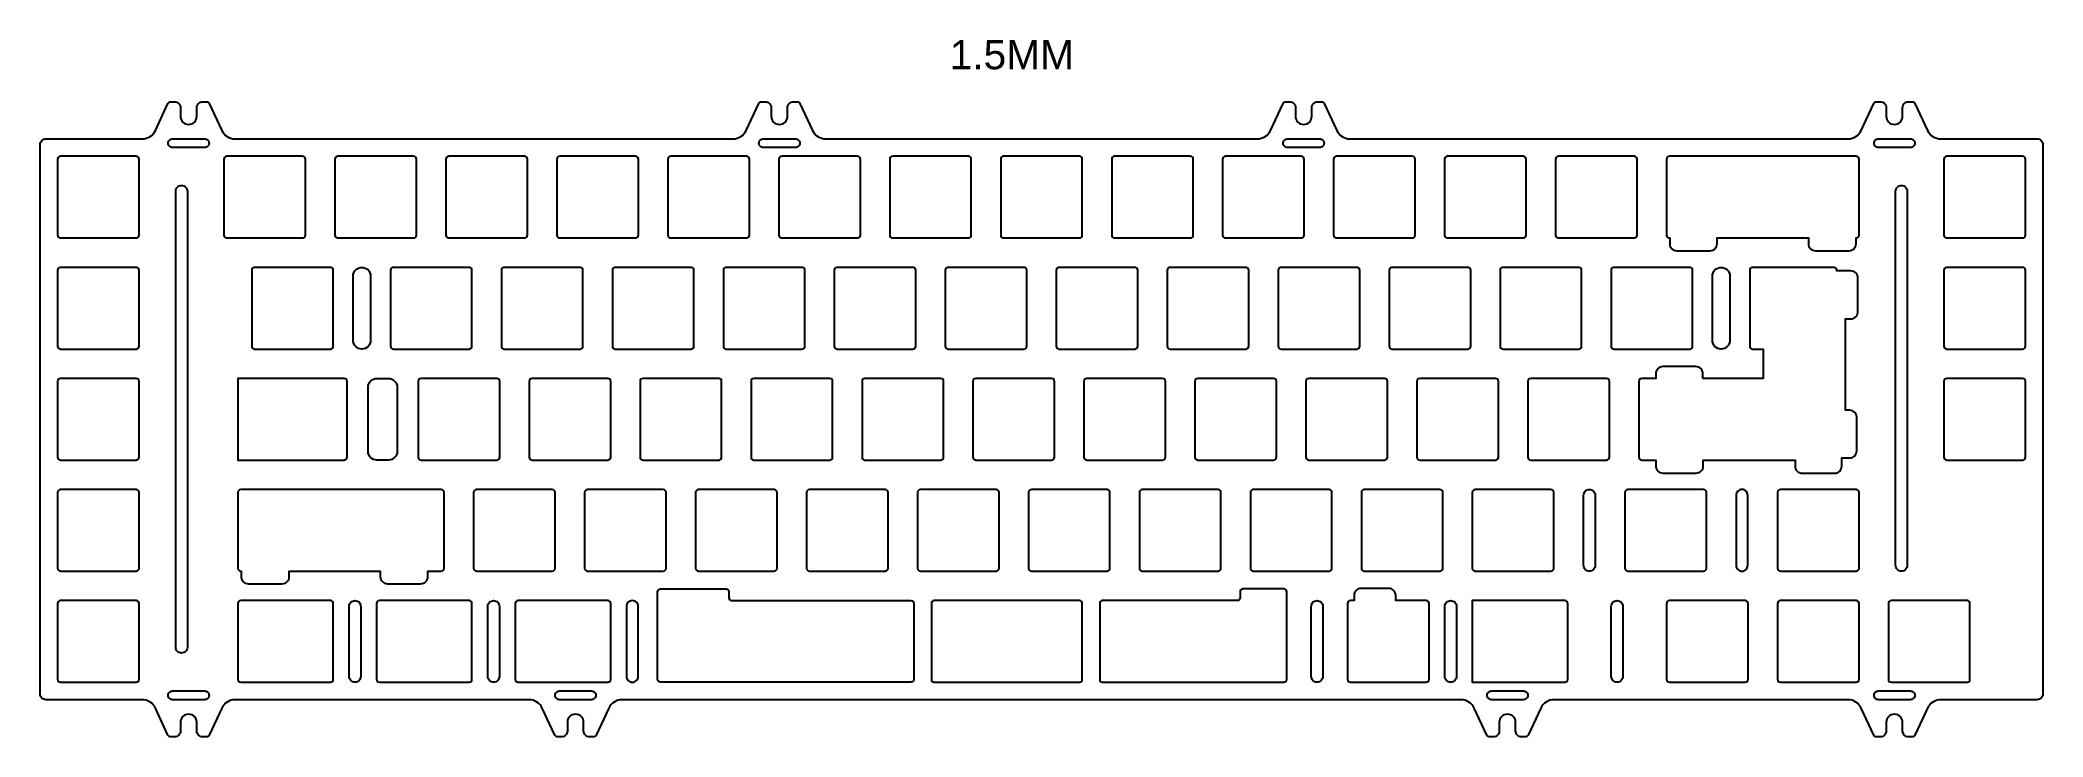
# Model space of a CAD drawing. Header units: millimetres. Extents: x 102 to 446, y 98 to 217.
import ezdxf

# ---------------------------------------------------------------- set-up
doc = ezdxf.new("R2010")
doc.units = ezdxf.units.MM
doc.styles.get("Standard").update_dxf_attribs({"font": 'arial.ttf'})

msp = doc.modelspace()

# ---------------------------------------------------------------- linework, layer by layer
for points in [[(119.75, 104.08), (103.22, 104.08, -0.414214), (102.22, 105.08), (102.22, 199.28, -0.414214), (103.22, 200.28), (119.75, 200.28, 0.291473), (122.02, 201.72), (124.18, 206.36, -0.291473), (124.63, 206.65), (125.32, 206.65, -0.414214), (126.32, 205.65), (126.32, 204.15, 1), (129.12, 204.15), (129.12, 205.65, -0.414214), (130.12, 206.65), (130.8, 206.65, -0.291473), (131.25, 206.36), (133.41, 201.72, 0.291473), (135.68, 200.28), (221.17, 200.28, 0.291473), (223.44, 201.72), (225.61, 206.36, -0.291473), (226.06, 206.65), (226.74, 206.65, -0.414214), (227.74, 205.65), (227.74, 204.15, 1), (230.54, 204.15), (230.54, 205.65, -0.414214), (231.54, 206.65), (232.22, 206.65, -0.291473), (232.67, 206.36), (234.84, 201.72, 0.291473), (237.11, 200.28), (311.17, 200.28, 0.291473), (313.44, 201.72), (315.61, 206.36, -0.291473), (316.06, 206.65), (316.74, 206.65, -0.414214), (317.74, 205.65), (317.74, 204.15, 1), (320.54, 204.15), (320.54, 205.65, -0.414214), (321.54, 206.65), (322.22, 206.65, -0.291473), (322.67, 206.36), (324.84, 201.72, 0.291473), (327.11, 200.28), (412.6, 200.28, 0.291473), (414.87, 201.72), (417.03, 206.36, -0.291473), (417.48, 206.65), (418.17, 206.65, -0.414214), (419.17, 205.65), (419.17, 204.15, 1), (421.97, 204.15), (421.97, 205.65, -0.414214), (422.97, 206.65), (423.65, 206.65, -0.291473), (424.1, 206.36), (426.26, 201.72, 0.291473), (428.53, 200.28), (445.07, 200.28, -0.414214), (446.07, 199.28), (446.07, 105.08, -0.414214), (445.07, 104.08), (428.53, 104.08, 0.291473), (426.26, 102.63), (424.1, 97.99, -0.291473), (423.65, 97.7), (422.97, 97.7, -0.414214), (421.97, 98.7), (421.97, 100.2, 1), (419.17, 100.2), (419.17, 98.7, -0.414214), (418.17, 97.7), (417.48, 97.7, -0.291473), (417.03, 97.99), (414.87, 102.63, 0.291473), (412.6, 104.08), (362.11, 104.08, 0.291473), (359.84, 102.63), (357.67, 97.99, -0.291473), (357.22, 97.7), (356.54, 97.7, -0.414214), (355.54, 98.7), (355.54, 100.2, 1), (352.74, 100.2), (352.74, 98.7, -0.414214), (351.74, 97.7), (351.06, 97.7, -0.291473), (350.61, 97.99), (348.44, 102.63, 0.291473), (346.17, 104.08), (202.11, 104.08, 0.291473), (199.84, 102.63), (197.67, 97.99, -0.291473), (197.22, 97.7), (196.54, 97.7, -0.414214), (195.54, 98.7), (195.54, 100.2, 1), (192.74, 100.2), (192.74, 98.7, -0.414214), (191.74, 97.7), (191.06, 97.7, -0.291473), (190.61, 97.99), (188.44, 102.63, 0.291473), (186.17, 104.08), (135.68, 104.08, 0.291473), (133.41, 102.63), (131.25, 97.99, -0.291473), (130.8, 97.7), (130.12, 97.7, -0.414214), (129.12, 98.7), (129.12, 100.2, 1), (126.32, 100.2), (126.32, 98.7, -0.414214), (125.32, 97.7), (124.63, 97.7, -0.291473), (124.18, 97.99), (122.02, 102.63, 0.291473)], [(131.22, 199.53), (131.22, 199.53, -0.414214), (130.47, 198.78), (124.97, 198.78, -0.414214), (124.22, 199.53), (124.22, 199.53, -0.414214), (124.97, 200.28), (130.47, 200.28, -0.414214)], [(232.64, 199.53), (232.64, 199.53, -0.414214), (231.89, 198.78), (226.39, 198.78, -0.414214), (225.64, 199.53), (225.64, 199.53, -0.414214), (226.39, 200.28), (231.89, 200.28, -0.414214)], [(322.64, 199.53), (322.64, 199.53, -0.414214), (321.89, 198.78), (316.39, 198.78, -0.414214), (315.64, 199.53), (315.64, 199.53, -0.414214), (316.39, 200.28), (321.89, 200.28, -0.414214)], [(424.07, 199.53), (424.07, 199.53, -0.414214), (423.32, 198.78), (417.82, 198.78, -0.414214), (417.07, 199.53), (417.07, 199.53, -0.414214), (417.82, 200.28), (423.32, 200.28, -0.414214)], [(126.5, 192.28), (126.5, 192.28, -0.414214), (127.5, 191.28), (127.5, 113.08, -0.414214), (126.5, 112.08), (126.5, 112.08, -0.414214), (125.5, 113.08), (125.5, 191.28, -0.414214)], [(421.78, 192.28), (421.78, 192.28, -0.414214), (422.78, 191.28), (422.78, 127.13, -0.414214), (421.78, 126.13), (421.78, 126.13, -0.414214), (420.78, 127.13), (420.78, 191.28, -0.414214)], [(158.96, 176.73), (158.96, 165.73, -0.414214), (157.46, 164.23), (157.46, 164.23, -0.414214), (155.96, 165.73), (155.96, 176.73, -0.414214), (157.46, 178.23), (157.46, 178.23, -0.414214)], [(392.32, 176.73), (392.32, 165.73, -0.414214), (390.82, 164.23), (390.82, 164.23, -0.414214), (389.32, 165.73), (389.32, 176.73, -0.414214), (390.82, 178.23), (390.82, 178.23, -0.414214)], [(163.53, 157.68), (163.53, 146.68, -0.414214), (162.03, 145.18), (160.03, 145.18, -0.414214), (158.53, 146.68), (158.53, 157.68, -0.414214), (160.03, 159.18), (162.03, 159.18, -0.414214)], [(368.2, 140.13, -0.414214), (369.2, 139.13), (369.2, 127.13, -0.414214), (368.2, 126.13), (368.2, 126.13, -0.414214), (367.2, 127.13), (367.2, 139.13, -0.414214)], [(394.39, 140.13, 0.414214), (393.39, 139.13), (393.39, 127.13, 0.414214), (394.39, 126.13), (394.39, 126.13, 0.414214), (395.39, 127.13), (395.39, 139.13, 0.414214)], [(156.27, 121.08), (156.27, 121.08, -0.414214), (157.27, 120.08), (157.27, 108.08, -0.414214), (156.27, 107.08), (156.27, 107.08, -0.414214), (155.27, 108.08), (155.27, 120.08, -0.414214)], [(180.08, 121.08), (180.08, 121.08, -0.414214), (181.08, 120.08), (181.08, 108.08, -0.414214), (180.08, 107.08), (180.08, 107.08, -0.414214), (179.08, 108.08), (179.08, 120.08, -0.414214)], [(203.89, 121.08), (203.89, 121.08, 0.414214), (202.89, 120.08), (202.89, 108.08, 0.414214), (203.89, 107.08), (203.89, 107.08, 0.414214), (204.89, 108.08), (204.89, 120.08, 0.414214)], [(321.45, 121.08), (321.45, 121.08, -0.414214), (322.45, 120.08), (322.45, 108.08, -0.414214), (321.45, 107.08), (321.45, 107.08, -0.414214), (320.45, 108.08), (320.45, 120.08, -0.414214)], [(344.39, 121.08), (344.39, 121.08, -0.414214), (345.39, 120.08), (345.39, 108.08, -0.414214), (344.39, 107.08), (344.39, 107.08, -0.414214), (343.39, 108.08), (343.39, 120.08, -0.414214)], [(372.96, 121.08), (372.96, 121.08, -0.414214), (373.96, 120.08), (373.96, 108.08, -0.414214), (372.96, 107.08), (372.96, 107.08, -0.414214), (371.96, 108.08), (371.96, 120.08, -0.414214)], [(124.22, 104.83), (124.22, 104.83, -0.414214), (124.97, 105.58), (130.47, 105.58, -0.414214), (131.22, 104.83), (131.22, 104.83, -0.414214), (130.47, 104.08), (124.97, 104.08, -0.414214)], [(190.64, 104.83), (190.64, 104.83, -0.414214), (191.39, 105.58), (196.89, 105.58, -0.414214), (197.64, 104.83), (197.64, 104.83, -0.414214), (196.89, 104.08), (191.39, 104.08, -0.414214)], [(350.64, 104.83), (350.64, 104.83, -0.414214), (351.39, 105.58), (356.89, 105.58, -0.414214), (357.64, 104.83), (357.64, 104.83, -0.414214), (356.89, 104.08), (351.39, 104.08, -0.414214)], [(417.07, 104.83), (417.07, 104.83, -0.414214), (417.82, 105.58), (423.32, 105.58, -0.414214), (424.07, 104.83), (424.07, 104.83, -0.414214), (423.32, 104.08), (417.82, 104.08, -0.414214)]]:
    msp.add_lwpolyline(points, format="xyb", close=True)
at = {"color": 7, "linetype": 'Continuous', "lineweight": 25}
for points in [[(105.72, 183.28), (118.72, 183.28, 0.414214), (119.22, 183.78), (119.22, 196.78, 0.414214), (118.72, 197.28), (105.72, 197.28, 0.414214), (105.22, 196.78), (105.22, 183.78, 0.414214)], [(134.29, 183.28), (147.29, 183.28, 0.414214), (147.79, 183.78), (147.79, 196.78, 0.414214), (147.29, 197.28), (134.29, 197.28, 0.414214), (133.79, 196.78), (133.79, 183.78, 0.414214)], [(153.34, 183.28), (166.34, 183.28, 0.414214), (166.84, 183.78), (166.84, 196.78, 0.414214), (166.34, 197.28), (153.34, 197.28, 0.414214), (152.84, 196.78), (152.84, 183.78, 0.414214)], [(172.39, 183.28), (185.39, 183.28, 0.414214), (185.89, 183.78), (185.89, 196.78, 0.414214), (185.39, 197.28), (172.39, 197.28, 0.414214), (171.89, 196.78), (171.89, 183.78, 0.414214)], [(191.44, 183.28), (204.44, 183.28, 0.414214), (204.94, 183.78), (204.94, 196.78, 0.414214), (204.44, 197.28), (191.44, 197.28, 0.414214), (190.94, 196.78), (190.94, 183.78, 0.414214)], [(210.49, 183.28), (223.49, 183.28, 0.414214), (223.99, 183.78), (223.99, 196.78, 0.414214), (223.49, 197.28), (210.49, 197.28, 0.414214), (209.99, 196.78), (209.99, 183.78, 0.414214)], [(229.54, 183.28), (242.54, 183.28, 0.414214), (243.04, 183.78), (243.04, 196.78, 0.414214), (242.54, 197.28), (229.54, 197.28, 0.414214), (229.04, 196.78), (229.04, 183.78, 0.414214)], [(248.59, 183.28), (261.59, 183.28, 0.414214), (262.09, 183.78), (262.09, 196.78, 0.414214), (261.59, 197.28), (248.59, 197.28, 0.414214), (248.09, 196.78), (248.09, 183.78, 0.414214)], [(267.64, 183.28), (280.64, 183.28, 0.414214), (281.14, 183.78), (281.14, 196.78, 0.414214), (280.64, 197.28), (267.64, 197.28, 0.414214), (267.14, 196.78), (267.14, 183.78, 0.414214)], [(286.69, 183.28), (299.69, 183.28, 0.414214), (300.19, 183.78), (300.19, 196.78, 0.414214), (299.69, 197.28), (286.69, 197.28, 0.414214), (286.19, 196.78), (286.19, 183.78, 0.414214)], [(305.74, 183.28), (318.74, 183.28, 0.414214), (319.24, 183.78), (319.24, 196.78, 0.414214), (318.74, 197.28), (305.74, 197.28, 0.414214), (305.24, 196.78), (305.24, 183.78, 0.414214)], [(324.79, 183.28), (337.79, 183.28, 0.414214), (338.29, 183.78), (338.29, 196.78, 0.414214), (337.79, 197.28), (324.79, 197.28, 0.414214), (324.29, 196.78), (324.29, 183.78, 0.414214)], [(343.84, 183.28), (356.84, 183.28, 0.414214), (357.34, 183.78), (357.34, 196.78, 0.414214), (356.84, 197.28), (343.84, 197.28, 0.414214), (343.34, 196.78), (343.34, 183.78, 0.414214)], [(362.89, 183.28), (375.89, 183.28, 0.414214), (376.39, 183.78), (376.39, 196.78, 0.414214), (375.89, 197.28), (362.89, 197.28, 0.414214), (362.39, 196.78), (362.39, 183.78, 0.414214)], [(381.44, 196.78), (381.44, 183.78, 0.414214), (381.94, 183.28), (381.99, 183.28), (381.99, 182.28, 0.414214), (383.19, 181.08), (388.93, 181.08, 0.414214), (390.13, 182.28), (390.13, 183.28), (391.45, 183.28, 0.009355), (391.47, 183.28), (404.47, 183.28, 0.009355), (404.48, 183.28), (405.8, 183.28), (405.8, 182.28, 0.414214), (407, 181.08), (412.79, 181.08, 0.414214), (413.99, 182.28), (413.99, 183.28), (413.99, 183.28, 0.414214), (414.49, 183.78), (414.49, 196.78, 0.414214), (413.99, 197.28), (381.94, 197.28, 0.414214)], [(429.57, 183.28), (442.57, 183.28, 0.414214), (443.07, 183.78), (443.07, 196.78, 0.414214), (442.57, 197.28), (429.57, 197.28, 0.414214), (429.07, 196.78), (429.07, 183.78, 0.414214)], [(105.72, 164.23), (118.72, 164.23, 0.414214), (119.22, 164.73), (119.22, 177.73, 0.414214), (118.72, 178.23), (105.72, 178.23, 0.414214), (105.22, 177.73), (105.22, 164.73, 0.414214)], [(139.05, 164.23), (152.05, 164.23, 0.414214), (152.55, 164.73), (152.55, 177.73, 0.414214), (152.05, 178.23), (139.05, 178.23, 0.414214), (138.55, 177.73), (138.55, 164.73, 0.414214)], [(162.87, 164.23), (175.87, 164.23, 0.414214), (176.37, 164.73), (176.37, 177.73, 0.414214), (175.87, 178.23), (162.87, 178.23, 0.414214), (162.37, 177.73), (162.37, 164.73, 0.414214)], [(181.92, 164.23), (194.92, 164.23, 0.414214), (195.42, 164.73), (195.42, 177.73, 0.414214), (194.92, 178.23), (181.92, 178.23, 0.414214), (181.42, 177.73), (181.42, 164.73, 0.414214)], [(200.97, 164.23), (213.97, 164.23, 0.414214), (214.47, 164.73), (214.47, 177.73, 0.414214), (213.97, 178.23), (200.97, 178.23, 0.414214), (200.47, 177.73), (200.47, 164.73, 0.414214)], [(220.02, 164.23), (233.02, 164.23, 0.414214), (233.52, 164.73), (233.52, 177.73, 0.414214), (233.02, 178.23), (220.02, 178.23, 0.414214), (219.52, 177.73), (219.52, 164.73, 0.414214)], [(239.07, 164.23), (252.07, 164.23, 0.414214), (252.57, 164.73), (252.57, 177.73, 0.414214), (252.07, 178.23), (239.07, 178.23, 0.414214), (238.57, 177.73), (238.57, 164.73, 0.414214)], [(258.12, 164.23), (271.12, 164.23, 0.414214), (271.62, 164.73), (271.62, 177.73, 0.414214), (271.12, 178.23), (258.12, 178.23, 0.414214), (257.62, 177.73), (257.62, 164.73, 0.414214)], [(277.17, 164.23), (290.17, 164.23, 0.414214), (290.67, 164.73), (290.67, 177.73, 0.414214), (290.17, 178.23), (277.17, 178.23, 0.414214), (276.67, 177.73), (276.67, 164.73, 0.414214)], [(296.22, 164.23), (309.22, 164.23, 0.414214), (309.72, 164.73), (309.72, 177.73, 0.414214), (309.22, 178.23), (296.22, 178.23, 0.414214), (295.72, 177.73), (295.72, 164.73, 0.414214)], [(315.27, 164.23), (328.27, 164.23, 0.414214), (328.77, 164.73), (328.77, 177.73, 0.414214), (328.27, 178.23), (315.27, 178.23, 0.414214), (314.77, 177.73), (314.77, 164.73, 0.414214)], [(334.32, 164.23), (347.32, 164.23, 0.414214), (347.82, 164.73), (347.82, 177.73, 0.414214), (347.32, 178.23), (334.32, 178.23, 0.414214), (333.82, 177.73), (333.82, 164.73, 0.414214)], [(353.37, 164.23), (366.37, 164.23, 0.414214), (366.87, 164.73), (366.87, 177.73, 0.414214), (366.37, 178.23), (353.37, 178.23, 0.414214), (352.87, 177.73), (352.87, 164.73, 0.414214)], [(372.42, 164.23), (385.42, 164.23, 0.414214), (385.92, 164.73), (385.92, 177.73, 0.414214), (385.42, 178.23), (372.42, 178.23, 0.414214), (371.92, 177.73), (371.92, 164.73, 0.414214)], [(387.68, 159.18), (387.68, 160.01, 0.414214), (386.48, 161.21), (380.81, 161.21, 0.414214), (379.61, 160.01), (379.61, 159.18), (377.18, 159.18, 0.414214), (376.68, 158.68), (376.68, 145.68, 0.414214), (377.18, 145.18), (379.61, 145.18), (379.61, 144.16, 0.414214), (380.81, 142.96), (386.54, 142.96, 0.414214), (387.74, 144.16), (387.74, 145.18), (402.08, 145.18, 0.009355), (402.1, 145.18), (403.52, 145.18), (403.52, 144.13, 0.414214), (404.72, 142.93), (410.32, 142.93, 0.414214), (411.52, 144.13), (411.52, 145.55), (412.9, 145.55, 0.414214), (414.1, 146.75), (414.1, 152.52, 0.414214), (412.9, 153.72), (412.19, 153.72), (412.19, 169.41), (413.09, 169.41, 0.414214), (414.29, 170.61), (414.29, 176.43, 0.414214), (413.09, 177.63), (410.66, 177.63), (410.66, 177.73, 0.414214), (410.16, 178.23), (396.23, 178.23, 0.414214), (395.73, 177.73), (395.73, 164.73, 0.414214), (396.23, 164.23), (398.06, 164.23), (398.06, 159.18)], [(429.57, 164.23), (442.57, 164.23, 0.414214), (443.07, 164.73), (443.07, 177.73, 0.414214), (442.57, 178.23), (429.57, 178.23, 0.414214), (429.07, 177.73), (429.07, 164.73, 0.414214)], [(105.72, 145.18), (118.72, 145.18, 0.414214), (119.22, 145.68), (119.22, 158.68, 0.414214), (118.72, 159.18), (105.72, 159.18, 0.414214), (105.22, 158.68), (105.22, 145.68, 0.414214)], [(154.93, 145.68), (154.93, 158.68, 0.414214), (154.43, 159.18), (136.17, 159.18), (136.17, 145.18), (154.43, 145.18, 0.414214)], [(167.63, 145.18), (180.63, 145.18, 0.414214), (181.13, 145.68), (181.13, 158.68, 0.414214), (180.63, 159.18), (167.63, 159.18, 0.414214), (167.13, 158.68), (167.13, 145.68, 0.414214)], [(186.68, 145.18), (199.68, 145.18, 0.414214), (200.18, 145.68), (200.18, 158.68, 0.414214), (199.68, 159.18), (186.68, 159.18, 0.414214), (186.18, 158.68), (186.18, 145.68, 0.414214)], [(205.73, 145.18), (218.73, 145.18, 0.414214), (219.23, 145.68), (219.23, 158.68, 0.414214), (218.73, 159.18), (205.73, 159.18, 0.414214), (205.23, 158.68), (205.23, 145.68, 0.414214)], [(224.78, 145.18), (237.78, 145.18, 0.414214), (238.28, 145.68), (238.28, 158.68, 0.414214), (237.78, 159.18), (224.78, 159.18, 0.414214), (224.28, 158.68), (224.28, 145.68, 0.414214)], [(243.83, 145.18), (256.83, 145.18, 0.414214), (257.33, 145.68), (257.33, 158.68, 0.414214), (256.83, 159.18), (243.83, 159.18, 0.414214), (243.33, 158.68), (243.33, 145.68, 0.414214)], [(262.88, 145.18), (275.88, 145.18, 0.414214), (276.38, 145.68), (276.38, 158.68, 0.414214), (275.88, 159.18), (262.88, 159.18, 0.414214), (262.38, 158.68), (262.38, 145.68, 0.414214)], [(281.93, 145.18), (294.93, 145.18, 0.414214), (295.43, 145.68), (295.43, 158.68, 0.414214), (294.93, 159.18), (281.93, 159.18, 0.414214), (281.43, 158.68), (281.43, 145.68, 0.414214)], [(300.98, 145.18), (313.98, 145.18, 0.414214), (314.48, 145.68), (314.48, 158.68, 0.414214), (313.98, 159.18), (300.98, 159.18, 0.414214), (300.48, 158.68), (300.48, 145.68, 0.414214)], [(320.03, 145.18), (333.03, 145.18, 0.414214), (333.53, 145.68), (333.53, 158.68, 0.414214), (333.03, 159.18), (320.03, 159.18, 0.414214), (319.53, 158.68), (319.53, 145.68, 0.414214)], [(339.08, 145.18), (352.08, 145.18, 0.414214), (352.58, 145.68), (352.58, 158.68, 0.414214), (352.08, 159.18), (339.08, 159.18, 0.414214), (338.58, 158.68), (338.58, 145.68, 0.414214)], [(358.13, 145.18), (371.13, 145.18, 0.414214), (371.63, 145.68), (371.63, 158.68, 0.414214), (371.13, 159.18), (358.13, 159.18, 0.414214), (357.63, 158.68), (357.63, 145.68, 0.414214)], [(429.57, 145.18), (442.57, 145.18, 0.414214), (443.07, 145.68), (443.07, 158.68, 0.414214), (442.57, 159.18), (429.57, 159.18, 0.414214), (429.07, 158.68), (429.07, 145.68, 0.414214)], [(105.72, 126.13), (118.72, 126.13, 0.414214), (119.22, 126.63), (119.22, 139.63, 0.414214), (118.72, 140.13), (105.72, 140.13, 0.414214), (105.22, 139.63), (105.22, 126.63, 0.414214)], [(136.17, 139.63), (136.17, 126.63, 0.414214), (136.67, 126.13), (136.74, 126.13), (136.74, 125.18, 0.414214), (137.94, 123.98), (143.8, 123.98, 0.414214), (145, 125.18), (145, 126.13), (160.63, 126.13), (160.63, 125.18, 0.414214), (161.83, 123.98), (167.59, 123.98, 0.414214), (168.79, 125.18), (168.79, 126.13), (171.1, 126.13, 0.414245), (171.6, 126.63), (171.6, 139.63, 0.414211), (171.1, 140.13), (136.67, 140.13, 0.414216)], [(177.15, 126.13), (190.15, 126.13, 0.414214), (190.65, 126.63), (190.65, 139.63, 0.414214), (190.15, 140.13), (177.15, 140.13, 0.414214), (176.65, 139.63), (176.65, 126.63, 0.414214)], [(196.2, 126.13), (209.2, 126.13, 0.414214), (209.7, 126.63), (209.7, 139.63, 0.414214), (209.2, 140.13), (196.2, 140.13, 0.414214), (195.7, 139.63), (195.7, 126.63, 0.414214)], [(215.25, 126.13), (228.25, 126.13, 0.414214), (228.75, 126.63), (228.75, 139.63, 0.414214), (228.25, 140.13), (215.25, 140.13, 0.414214), (214.75, 139.63), (214.75, 126.63, 0.414214)], [(234.3, 126.13), (247.3, 126.13, 0.414214), (247.8, 126.63), (247.8, 139.63, 0.414214), (247.3, 140.13), (234.3, 140.13, 0.414214), (233.8, 139.63), (233.8, 126.63, 0.414214)], [(253.35, 126.13), (266.35, 126.13, 0.414214), (266.85, 126.63), (266.85, 139.63, 0.414214), (266.35, 140.13), (253.35, 140.13, 0.414214), (252.85, 139.63), (252.85, 126.63, 0.414214)], [(272.4, 126.13), (285.4, 126.13, 0.414214), (285.9, 126.63), (285.9, 139.63, 0.414214), (285.4, 140.13), (272.4, 140.13, 0.414214), (271.9, 139.63), (271.9, 126.63, 0.414214)], [(291.45, 126.13), (304.45, 126.13, 0.414214), (304.95, 126.63), (304.95, 139.63, 0.414214), (304.45, 140.13), (291.45, 140.13, 0.414214), (290.95, 139.63), (290.95, 126.63, 0.414214)], [(310.5, 126.13), (323.5, 126.13, 0.414214), (324, 126.63), (324, 139.63, 0.414214), (323.5, 140.13), (310.5, 140.13, 0.414214), (310, 139.63), (310, 126.63, 0.414214)], [(329.55, 126.13), (342.55, 126.13, 0.414214), (343.05, 126.63), (343.05, 139.63, 0.414214), (342.55, 140.13), (329.55, 140.13, 0.414214), (329.05, 139.63), (329.05, 126.63, 0.414214)], [(348.6, 126.13), (361.6, 126.13, 0.414214), (362.1, 126.63), (362.1, 139.63, 0.414214), (361.6, 140.13), (348.6, 140.13, 0.414214), (348.1, 139.63), (348.1, 126.63, 0.414214)], [(374.8, 126.13), (387.8, 126.13, 0.414214), (388.3, 126.63), (388.3, 139.63, 0.414214), (387.8, 140.13), (374.8, 140.13, 0.414214), (374.3, 139.63), (374.3, 126.63, 0.414214)], [(400.99, 126.13), (413.99, 126.13, 0.414214), (414.49, 126.63), (414.49, 139.63, 0.414214), (413.99, 140.13), (400.99, 140.13, 0.414214), (400.49, 139.63), (400.49, 126.63, 0.414214)], [(105.72, 107.08), (118.72, 107.08, 0.414214), (119.22, 107.58), (119.22, 120.58, 0.414214), (118.72, 121.08), (105.72, 121.08, 0.414214), (105.22, 120.58), (105.22, 107.58, 0.414214)], [(152.05, 121.08), (136.67, 121.08, 0.414214), (136.17, 120.58), (136.17, 107.58, 0.414214), (136.67, 107.08), (152.05, 107.08, 0.414214), (152.55, 107.58), (152.55, 120.58, 0.414214)], [(175.87, 121.08), (160.48, 121.08, 0.414214), (159.98, 120.58), (159.98, 107.58, 0.414214), (160.48, 107.08), (175.87, 107.08, 0.414214), (176.37, 107.58), (176.37, 120.58, 0.414214)], [(199.68, 121.08), (184.3, 121.08, 0.414214), (183.8, 120.58), (183.8, 107.58, 0.414214), (184.3, 107.08), (199.68, 107.08, 0.414214), (200.18, 107.58), (200.18, 120.58, 0.414214)], [(251.73, 107.08), (208.73, 107.08, -0.414214), (208.23, 107.58), (208.23, 122.58, -0.414214), (208.73, 123.08), (219.99, 123.08, -0.414214), (220.49, 122.58), (220.49, 121.58, 0.414214), (220.99, 121.08), (251.73, 121.08, -0.414214), (252.23, 120.58), (252.23, 107.58, -0.414214)], [(280.64, 121.08), (255.73, 121.08, 0.414214), (255.23, 120.58), (255.23, 107.58, 0.414214), (255.73, 107.08), (280.64, 107.08, 0.414214), (281.14, 107.58), (281.14, 120.58, 0.414214)], [(307.73, 121.08), (284.64, 121.08, 0.414214), (284.14, 120.58), (284.14, 107.58, 0.414214), (284.64, 107.08), (315.73, 107.08, 0.414214), (316.23, 107.58), (316.23, 122.58, 0.414214), (315.73, 123.08), (308.73, 123.08, 0.414214), (308.23, 122.58), (308.23, 121.58, -0.414214)], [(327.17, 121.08, 0.414214), (326.67, 120.58), (326.67, 107.58, 0.414214), (327.17, 107.08), (340.17, 107.08, 0.414214), (340.67, 107.58), (340.67, 120.58, 0.414214), (340.17, 121.08), (334.95, 121.08), (334.95, 121.98, 0.414214), (333.75, 123.18), (328.99, 123.18, 0.414214), (327.79, 121.98), (327.79, 121.08)], [(364.48, 107.58), (364.48, 120.58, 0.414214), (363.98, 121.08), (348.1, 121.08), (348.1, 107.08), (363.98, 107.08, 0.414214)], [(381.94, 107.08), (394.94, 107.08, 0.414214), (395.44, 107.58), (395.44, 120.58, 0.414214), (394.94, 121.08), (381.94, 121.08, 0.414214), (381.44, 120.58), (381.44, 107.58, 0.414214)], [(400.99, 107.08), (413.99, 107.08, 0.414214), (414.49, 107.58), (414.49, 120.58, 0.414214), (413.99, 121.08), (400.99, 121.08, 0.414214), (400.49, 120.58), (400.49, 107.58, 0.414214)], [(420.04, 107.08), (433.04, 107.08, 0.414214), (433.54, 107.58), (433.54, 120.58, 0.414214), (433.04, 121.08), (420.04, 121.08, 0.414214), (419.54, 120.58), (419.54, 107.58, 0.414214)]]:
    msp.add_lwpolyline(points, format="xyb", close=True, dxfattribs=at)

# ---------------------------------------------------------------- texts
at = {"insert": (258.37, 217.21), "char_height": 5, "attachment_point": 1}
msp.add_mtext_dynamic_manual_height_columns('1.5MM', width=178.6767, gutter_width=25, heights=[0], dxfattribs=at)

doc.saveas('drawing.dxf')
